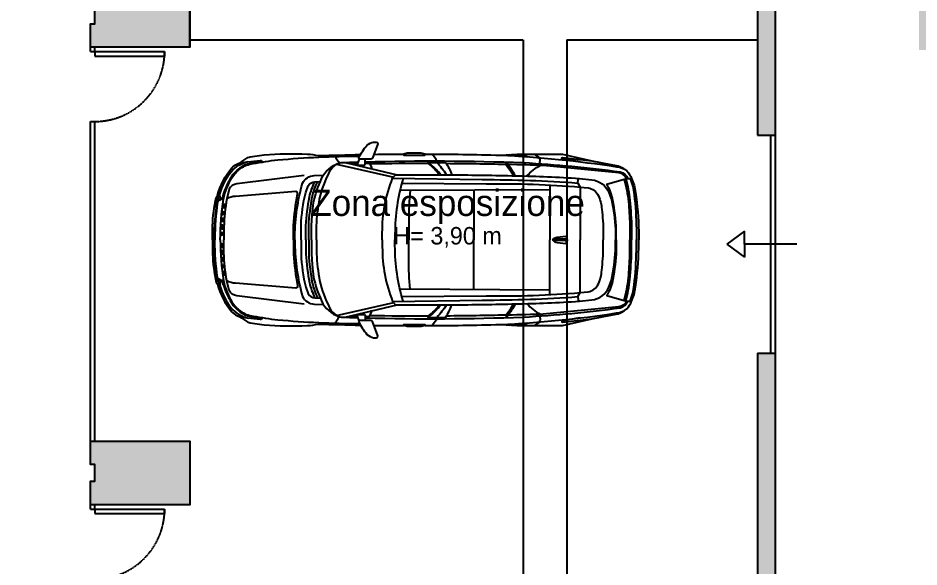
# Model space of a CAD drawing. Header units: millimetres. Extents: x 515 to 43442, y -1882 to 9936.
# Drawn here: x 34497 to 35529, y 2175 to 2804 of the extents above; entities that cross this region are included whole.
import ezdxf

# ---------------------------------------------------------------- set-up
doc = ezdxf.new("R2010")
doc.units = ezdxf.units.MM
doc.linetypes.add('35', pattern=[1.5, 0.5, -0.25, 0.5, -0.25])
for name, color, linetype, lineweight, true_color in [('AUTO', 8, 'Continuous', 15, 0x808080), ('CAMP sez', 9, 'Continuous', 15, 0xbdbdbd), ('PAV_EST', 253, 'Continuous', 0, 0xa8a8a8)]:
    doc.layers.add(name, color=color, linetype=linetype, lineweight=lineweight, true_color=true_color)
for name, color, linetype in [('CAMP', 5, 'Continuous'), ('INF', 8, 'Continuous'), ('Interni F', 33, 'Continuous'), ('SEZ', 170, 'Continuous'), ('Testi', 7, 'Continuous'), ('VOLTE', 8, 'Continuous')]:
    doc.layers.add(name, color=color, linetype=linetype)
doc.styles.add('T_ESE_q100', font='bahnschrift.ttf', dxfattribs={"height": 15})

# ---------------------------------------------------------------- blocks, each defined once
blk = doc.blocks.new('dwgFree.com - 3')
at = {"layer": 'Interni F'}
for points in [[(-92, 1833, -0.598981), (-100, 1846, -0.063724), (-6, 1989, -0.140902), (69, 2027), (100, 2027, -0.407929), (120, 2008), (59, 1842, -0.23415), (37, 1831), (-92, 1833)], [(-1773, 907), (-1773, 1067, -0.051573), (-1732, 1393), (-1716, 1415, -0.118905), (-1553, 1731, -0.118225), (-1496, 1773, 0.043314), (-1392, 1836, -0.101047), (-1343, 1858), (-1183, 1879, -0.033869), (-689, 1889, -0.049371), (-563, 1872, -0.003372), (-80, 1884, -0.003372)], [(-1685, 907, -0.034112), (-1649, 1375, -0.072723), (-1552, 1619, -0.086605), (-1454, 1724, -0.123379), (-1309, 1780, -0.018509), (-1027, 1823, -0.020436), (-89, 1867, -0.020436)], [(-372, 1878), (-367, 1862, 0.102432), (-337, 1810, -0.171519), (-327, 1786)], [(76, 1886, -0.00239), (418, 1890, -0.00239)], [(423, 1876), (652, 1876, 0.522992), (659, 1890, 0.067079), (598, 1900), (455, 1899), (418, 1890, 0.93122), (423, 1876)], [(659, 1890, -0.006025), (1522, 1877), (1714, 1889), (2232, 1889), (2570, 1811), (2786, 1770), (2847, 1759, -0.105323), (2931, 1723)], [(905, 1651, 0.049281), (794, 1794, 0.17179), (778, 1839), (740, 1889)], [(1522, 1877, -0.026387), (2851, 1745, -0.158783), (2971, 1696, -0.088175), (3024, 1611, -0.080442), (3067, 1451, -0.032875), (3106, 1005), (3106, 907)], [(1825, 1639, -0.081122), (1979, 1760, -0.289167), (1980, 1780, -0.237479), (1975, 1800, 0.332239), (1971, 1835, 0.21105), (1960, 1855), (1911, 1889)], [(-1689, 1403), (-1689, 1429, -0.106106), (-1560, 1688, -0.160297), (-1367, 1803)], [(-1647, 1425, -0.059057), (-1574, 1602, -0.09843), (-1456, 1736, -0.088872), (-1373, 1776, -0.02769), (-1208, 1810, -0.189226), (-1200, 1799)], [(-1480, 1781, -0.047113), (-1373, 1802), (-1227, 1817, -0.196742), (-1208, 1810)], [(-642, 907), (-642, 936), (-642, 1066), (-635, 1193), (-623, 1298, -0.074182), (-538, 1575, -0.215699), (-356, 1774), (300, 1625)], [(-583, 907), (-583, 1068, -0.036648), (-548, 1375, -0.064788), (-433, 1687, -0.12196), (-356, 1774)], [(-356, 1774, -0.087027), (-302, 1792, -0.001707), (-108, 1799, -0.001707)], [(-94, 1833), (-115, 1781, 0.420882), (-109, 1764), (-35, 1764, 0.360361), (-27, 1774), (-26, 1832)], [(-27, 1801, -0.015934), (1787, 1792, -0.019178), (2893, 1686, -0.271052), (2981, 1610)], [(-27, 1783), (13, 1784, -0.327672), (27, 1777), (47, 1735, -0.460928), (36, 1723)], [(695, 1781, 0.003886), (27, 1777)], [(840, 1651, 0.038592), (790, 1709, 0.024434), (695, 1794), (695, 1781, -0.049234), (830, 1651)], [(695, 1794), (893, 1794, -0.080101), (965, 1651)], [(1582, 1770, 0.003949), (903, 1780)], [(1692, 1641, 0.043653), (1602, 1781), (1586, 1781), (1582, 1770, -0.047564), (1671, 1642)], [(1586, 1781, -0.048172), (1679, 1642)], [(2964, 1611, 0.257239), (2877, 1676), (2013, 1758, 0.002341), (1611, 1770, 0.002341)], [(2430, 1802), (2231, 1834, -0.928428), (2231, 1849), (2570, 1811)], [(288, 1612), (320, 1651), (338, 1651), (965, 1651, -0.005619), (1697, 1641, -0.013375), (2428, 1610), (2569, 1595, -0.271), (2763, 1450, -0.032313), (2792, 1368, -0.04734), (2838, 1027), (2838, 907)], [(-724, 1646), (-1497, 1549, 0.25041), (-1585, 1489), (-1610, 1377)], [(-831, 907), (-831, 950, -0.065204), (-744, 1557, -0.277283), (-609, 1644), (-503, 1649)], [(-760, 907), (-760, 1069, -0.052604), (-706, 1451), (-680, 1526, -0.219786), (-604, 1571), (-538, 1575)], [(-704, 907), (-704, 1070, -0.036745), (-664, 1400, -0.060988), (-604, 1571)], [(-672, 907), (-672, 1070, -0.036745), (-632, 1400, -0.060558), (-571, 1573)], [(170, 907), (170, 989, -0.097066), (288, 1612), (1314, 1597, -0.01963), (2407, 1558), (2436, 1512), (2436, 907)], [(408, 1610, 0.071482), (315, 976), (315, 907)], [(393, 1555), (1359, 1550, -0.022758), (2436, 1512), (2525, 1502, -0.256303), (2644, 1412, -0.08864), (2682, 1256, -0.028976), (2700, 994), (2700, 907)], [(2848, 907), (2848, 1026, 0.03092), (2810, 1361, 0.08575), (2739, 1544), (2940, 1601), (2964, 1611), (2981, 1610), (3024, 1611)], [(2940, 1601, -0.0376), (2988, 1343, -0.008394), (3005, 1083), (3005, 907)], [(2957, 1608, -0.035652), (3005, 1362, -0.014631), (3024, 1031), (3024, 907)], [(3007, 1611, -0.067436), (3053, 1424, -0.026832), (3079, 1031), (3079, 907)], [(-847, 907), (-847, 1070, -0.033999), (-800, 1435, 0.495858), (-821, 1460), (-1511, 1405, 0.105645), (-1610, 1377, 0.037036), (-1643, 1055), (-1643, 907)], [(488, 1472, 0.024691), (473, 1129), (473, 907)], [(-1646, 1387, 0.093728), (-1710, 1361, 0.228975), (-1724, 1339, 0.038385), (-1756, 922), (-1756, 907)], [(-1649, 1378, 0.088064), (-1705, 1354, 0.233103), (-1716, 1338, 0.038388), (-1747, 922), (-1747, 907)], [(-1719, 1351, -0.113344), (-1700, 1403, -0.589393), (-1689, 1403, 0.324306), (-1669, 1381)], [(2118, 907, -0.182263), (2170, 939), (2270, 948, -0.427499), (2279, 942), (2279, 915)], [(-1773, 907), (-1773, 748, 0.051573), (-1732, 422), (-1716, 400, 0.118905), (-1553, 84, 0.118225), (-1496, 42, -0.043314), (-1392, -21, 0.101047), (-1343, -43), (-1183, -64, 0.033869), (-689, -74, 0.049371), (-563, -57, 0.003372), (-80, -69, 0.003372)], [(-1646, 428, -0.093728), (-1710, 454, -0.228975), (-1724, 476, -0.038385), (-1756, 893), (-1756, 907)], [(-1649, 437, -0.088064), (-1705, 461, -0.233103), (-1716, 477, -0.038388), (-1747, 893), (-1747, 907)], [(-1685, 907, 0.034112), (-1649, 440, 0.072723), (-1552, 196, 0.086605), (-1454, 91, 0.123379), (-1309, 35, 0.018509), (-1027, -8, 0.020436), (-89, -52, 0.020436)], [(-847, 907), (-847, 745, 0.033999), (-800, 380, -0.495858), (-821, 355), (-1511, 410, -0.105645), (-1610, 438, -0.037036), (-1643, 760), (-1643, 907)], [(-831, 907), (-831, 865, 0.065204), (-744, 258, 0.277283), (-609, 171), (-503, 166)], [(-760, 907), (-760, 746, 0.052604), (-706, 364), (-680, 289, 0.219786), (-604, 244), (-538, 240)], [(-704, 907), (-704, 745, 0.036745), (-664, 415, 0.060988), (-604, 244)], [(-672, 907), (-672, 745, 0.036745), (-632, 415, 0.060558), (-571, 242)], [(-642, 907), (-642, 879), (-642, 749), (-635, 622), (-623, 516, 0.074182), (-538, 240, 0.215699), (-356, 41), (300, 189)], [(-583, 907), (-583, 747, 0.036648), (-548, 440, 0.064788), (-433, 128, 0.12196), (-356, 41)], [(170, 907), (170, 826, 0.097066), (288, 203), (1314, 218, 0.01963), (2407, 257), (2436, 303), (2436, 907)], [(288, 203), (320, 164), (338, 164), (965, 164, 0.005619), (1697, 174, 0.013375), (2428, 205), (2569, 219, 0.271), (2763, 365, 0.032313), (2792, 447, 0.04734), (2838, 788), (2838, 907)], [(408, 205, -0.071482), (315, 839), (315, 907)], [(393, 260), (1359, 265, 0.022758), (2436, 303), (2525, 313, 0.256303), (2644, 403, 0.08864), (2682, 559, 0.028976), (2700, 821), (2700, 907)], [(488, 343, -0.024691), (473, 686), (473, 907)], [(1522, -62, 0.026387), (2851, 70, 0.158783), (2971, 119, 0.088175), (3024, 204, 0.080442), (3067, 364, 0.032875), (3106, 810), (3106, 907)], [(2292, 907, 0.312332), (2285, 915), (2156, 915, 0.069416), (2118, 907)], [(2118, 907, 0.182263), (2170, 876), (2270, 867, 0.427499), (2279, 873), (2279, 900)], [(2292, 907, -0.312332), (2285, 900), (2156, 900, -0.069416), (2118, 907)], [(2848, 907), (2848, 788, -0.03092), (2810, 453, -0.08575), (2739, 271), (2940, 214), (2964, 204), (2981, 205), (3024, 204)], [(2940, 214, 0.0376), (2988, 472, 0.008394), (3005, 732), (3005, 907)], [(2957, 207, 0.035652), (3005, 453, 0.014631), (3024, 784), (3024, 907)], [(3007, 204, 0.067436), (3053, 391, 0.026832), (3079, 784), (3079, 907)], [(-1719, 463, 0.113344), (-1700, 412, 0.589393), (-1689, 412, -0.324306), (-1669, 434)], [(-724, 169), (-1497, 266, -0.25041), (-1585, 326), (-1610, 438)], [(-1689, 412), (-1689, 386, 0.106106), (-1560, 127, 0.160297), (-1367, 12)], [(-1647, 389, 0.059057), (-1574, 213, 0.09843), (-1456, 79, 0.088872), (-1373, 39, 0.02769), (-1208, 5, 0.189226), (-1200, 16)], [(-27, 14, 0.015934), (1787, 23, 0.019178), (2893, 129, 0.271052), (2981, 205)], [(840, 164, -0.038592), (790, 106, -0.024434), (695, 20), (695, 34, 0.049234), (830, 164)], [(695, 20), (893, 20, 0.080101), (965, 164)], [(905, 164, -0.049281), (794, 20, -0.17179), (778, -24), (740, -75)], [(1692, 174, -0.043653), (1602, 33), (1586, 33), (1582, 45, 0.047564), (1671, 173)], [(1586, 33, 0.048172), (1679, 173)], [(2964, 204, -0.257239), (2877, 139), (2013, 56, -0.002341), (1611, 45, -0.002341)], [(1825, 176, 0.081122), (1979, 55, 0.289167), (1980, 35, 0.237479), (1975, 15, -0.332239), (1971, -20, -0.21105), (1960, -40), (1911, -74)], [(-1480, 34, 0.047113), (-1373, 13), (-1227, -2, 0.196742), (-1208, 5)], [(-372, -63), (-367, -47, -0.102432), (-337, 5, 0.171519), (-327, 28)], [(-356, 41, 0.087027), (-302, 23, 0.001707), (-108, 16, 0.001707)], [(-94, -19), (-115, 33, -0.420882), (-109, 51), (-35, 51, -0.360361), (-27, 41), (-26, -17)], [(-27, 31), (13, 31, 0.327672), (27, 38), (47, 80, 0.460928), (36, 92)], [(695, 34, -0.003886), (27, 38)], [(659, -75, 0.006025), (1522, -62), (1714, -74), (2232, -74), (2570, 4), (2786, 44), (2847, 56, 0.105323), (2931, 92)], [(1582, 45, -0.003949), (903, 35)], [(2430, 13), (2231, -20, 0.928428), (2231, -34), (2570, 4)], [(-92, -18, 0.598981), (-100, -31, 0.063724), (-6, -175, 0.140902), (69, -213), (100, -213, 0.407929), (120, -193), (59, -27, 0.23415), (37, -16), (-92, -18)], [(76, -72, 0.00239), (418, -75, 0.00239)], [(423, -61), (652, -61, -0.522992), (659, -75, -0.067079), (598, -85), (455, -84), (418, -75, -0.93122), (423, -61)]]:
    blk.add_lwpolyline(points, format="xyb", dxfattribs=at)
for points in [[(1627, 1884), (1803, 1874), (1839, 1858)], [(-256, 1794), (338, 1651)], [(-198, 1780), (-115, 1781)], [(2407, 1558), (2412, 1598), (2428, 1610)], [(2089, 1482), (372, 1471)], [(1217, 1476), (1217, 907)], [(2089, 1535), (2089, 907)], [(-1716, 1415), (-1699, 1404)], [(-1636, 1425), (-1652, 1425), (-1659, 1384)], [(-1652, 1149), (-1672, 1150), (-1672, 1157), (-1646, 1155), (-1647, 1144), (-1667, 1123), (-1649, 1122), (-1649, 1115), (-1675, 1117), (-1674, 1126), (-1652, 1149)], [(1217, 338), (1217, 907)], [(2089, 280), (2089, 907)], [(-1651, 774), (-1651, 773)], [(-1647, 710), (-1647, 702), (-1667, 688), (-1647, 673), (-1647, 665), (-1672, 683), (-1672, 692), (-1647, 710)], [(-1636, 389), (-1652, 389), (-1659, 431)], [(-1716, 400), (-1699, 411)], [(2089, 333), (372, 344)], [(2407, 257), (2412, 217), (2428, 205)], [(-256, 21), (338, 164)], [(-198, 35), (-115, 33)], [(1627, -69), (1803, -59), (1839, -44)]]:
    blk.add_lwpolyline(points, dxfattribs=at)
for points in [[(-1664, 1231), (-1659, 1227), (-1661, 1206), (-1666, 1203), (-1667, 1194), (-1640, 1210), (-1639, 1219), (-1663, 1239)], [(-1654, 1223), (-1656, 1209), (-1645, 1215)], [(-1667, 986), (-1671, 986), (-1671, 960), (-1677, 960), (-1677, 993), (-1651, 993), (-1651, 960), (-1657, 960), (-1657, 986), (-1662, 986), (-1662, 963), (-1667, 963)], [(-1655, 612), (-1660, 612), (-1657, 586), (-1662, 585), (-1666, 618), (-1641, 621), (-1637, 588), (-1642, 587), (-1645, 613), (-1650, 613), (-1647, 590), (-1653, 589)]]:
    blk.add_lwpolyline(points, close=True, dxfattribs=at)
for points in [[(-1630, 1305), (-1629, 1312), (-1654, 1315), (-1655, 1308), (-1646, 1307), (-1648, 1291), (-1658, 1284), (-1659, 1275), (-1649, 1282, 0.775969), (-1633, 1280)], [(-1641, 1306), (-1635, 1305), (-1638, 1283, -0.695798), (-1644, 1284)], [(-1661, 1035), (-1658, 1035, 0.395772), (-1653, 1042), (-1651, 1066, 0.395772), (-1656, 1074), (-1664, 1074), (-1671, 1074, 0.395772), (-1677, 1068), (-1678, 1043, 0.395772), (-1673, 1036), (-1666, 1035), (-1664, 1035), (-1663, 1058), (-1668, 1058), (-1669, 1042), (-1670, 1043, -0.403759), (-1673, 1046), (-1672, 1065, -0.403759), (-1669, 1067), (-1666, 1067), (-1664, 1067), (-1662, 1067), (-1659, 1067, -0.403759), (-1657, 1064), (-1658, 1045, -0.403759), (-1661, 1042), (-1661, 1042)], [(-1653, 853), (-1653, 860), (-1679, 858), (-1678, 852), (-1669, 852), (-1668, 836), (-1677, 828), (-1676, 818), (-1668, 827, 0.775969), (-1651, 828)], [(-1664, 852), (-1658, 853), (-1657, 830, -0.695798), (-1663, 830)], [(-1651, 774, 0.395772), (-1657, 781), (-1664, 780), (-1672, 780, 0.395772), (-1677, 773), (-1675, 748, 0.395772), (-1670, 741), (-1662, 742), (-1655, 742, 0.395772), (-1650, 749)], [(-1671, 770, -0.403759), (-1669, 773), (-1666, 773), (-1664, 773), (-1662, 773), (-1659, 774, -0.403759), (-1656, 771), (-1655, 752, -0.403759), (-1658, 749), (-1660, 749), (-1663, 748), (-1665, 748), (-1667, 748, -0.403759), (-1670, 751)], [(-1631, 537), (-1632, 544), (-1657, 542), (-1657, 535), (-1648, 536), (-1646, 520), (-1655, 511), (-1654, 502), (-1645, 510, 0.775969), (-1629, 512)], [(-1642, 536), (-1637, 537), (-1635, 514, -0.695798), (-1640, 514)]]:
    blk.add_lwpolyline(points, format="xyb", close=True, dxfattribs=at)

msp = doc.modelspace()

# ---------------------------------------------------------------- hatches: boundary and pattern name
at = {"layer": 'CAMP sez'}
h = msp.add_hatch(color=256, dxfattribs=at)
h.dxf.hatch_style = 1
h.paths.add_polyline_path([(35363.9, 1722.4), (35343.9, 1722.4), (35343.9, 1592.8), (35120.7, 1441.1), (35132, 1424.5), (35363.9, 1582.2)], flags=17)
h.paths.add_polyline_path([(35099.7, 1402.6), (35088.4, 1419.3), (34693.9, 1220.7), (34693.9, 1198.4)], flags=17)
h.paths.add_polyline_path([(34693.9, 1271.4), (34579.9, 1271.4), (34579.9, 1244.4), (34584.9, 1244.4), (34584.9, 1225.4), (34579.9, 1225.4), (34579.9, 1198.4), (34693.9, 1198.4)], flags=17)
h.paths.add_polyline_path([(34693.9, 2843.4), (34579.9, 2843.4), (34579.9, 2816.4), (34584.9, 2816.4), (34584.9, 2797.4), (34579.9, 2797.4), (34579.9, 2770.4), (34693.9, 2770.4)], flags=17)
h.paths.add_polyline_path([(34693.9, 2319.4), (34579.9, 2319.4), (34579.9, 2292.4), (34584.9, 2292.4), (34584.9, 2273.4), (34579.9, 2273.4), (34579.9, 2246.4), (34693.9, 2246.4)], flags=17)
h.paths.add_polyline_path([(34693.9, 1795.4), (34579.9, 1795.4), (34579.9, 1768.4), (34584.9, 1768.4), (34584.9, 1749.4), (34579.9, 1749.4), (34579.9, 1722.4), (34693.9, 1722.4)], flags=17)
h.paths.add_polyline_path([(35363.9, 1895.9), (35343.9, 1895.9), (35343.9, 1742.4), (34693.9, 1742.4), (34693.9, 1722.4), (35363.9, 1722.4)], flags=17)
h.paths.add_polyline_path([(35363.9, 2419.9), (35343.9, 2419.9), (35343.9, 2145.9), (35363.9, 2145.9)], flags=17)
h.paths.add_polyline_path([(35363.9, 3851.4), (35343.9, 3851.4), (35343.9, 3607.9), (35363.9, 3607.9)], flags=17)
h.paths.add_polyline_path([(35363.9, 3357.9), (35343.9, 3357.9), (35343.9, 3193.9), (35363.9, 3193.9)], flags=17)
h.paths.add_polyline_path([(35363.9, 2943.9), (35343.9, 2943.9), (35343.9, 2669.9), (35363.9, 2669.9)], flags=17)
h.paths.add_polyline_path([(34083.9, 3674.4), (33464.9, 3674.4), (33464.9, 3663.4), (33915.9, 3663.4), (33915.9, 3463.4), (33825.9, 3463.4), (33825.9, 3460.4), (33910.9, 3460.4), (33910.9, 3454.4), (33825.9, 3454.4), (33825.9, 3451.4), (33915.9, 3451.4), (33915.9, 3309.4), (33825.9, 3309.4), (33825.9, 3304.9), (33915.9, 3304.9), (33915.9, 3298.9), (33825.9, 3298.9), (33825.9, 3294.4), (33925.9, 3294.4), (33925.9, 3357.4), (34018.9, 3357.4), (34018.9, 3367.4), (33925.9, 3367.4), (33925.9, 3515.4), (33928.9, 3515.4), (33928.9, 3526.4), (33925.9, 3526.4), (33925.9, 3663.4), (34072.9, 3663.4), (34072.9, 3526.4), (34003.9, 3526.4), (34003.9, 3515.4), (34072.9, 3515.4), (34072.9, 3506.4), (34078.9, 3506.4), (34078.9, 3511.4), (34083.9, 3511.4)], flags=17)
h.paths.add_polyline_path([(33735.9, 3463.4), (33710.9, 3463.4), (33710.9, 3663.4), (33695.9, 3663.4), (33695.9, 3414.1), (33711, 3414.2), (33698.9, 3414.6), (33710.9, 3414.1), (33710.9, 3451.4), (33735.9, 3451.4)], flags=16)
h.paths.add_polyline_path([(33715.4, 4657.4), (33695.4, 4657.4), (33695.4, 4259.4), (33715.4, 4259.4)], flags=17)
h.paths.add_polyline_path([(33735.4, 4259.4), (33675.4, 4259.4), (33675.4, 4239.4), (33735.4, 4239.4)], flags=17)
h.paths.add_polyline_path([(33585.4, 4259.4), (33472.9, 4259.4), (33472.9, 4239.4), (33585.4, 4239.4)], flags=17)
h.paths.add_polyline_path([(33852.9, 4259.4), (33825.4, 4259.4), (33825.4, 4239.4), (33852.9, 4239.4)], flags=17)
h.paths.add_polyline_path([(33254.9, 682.4), (32919.9, 682.4), (32919.9, 647.4), (33219.9, 647.4), (33219.9, 489.5), (33254.9, 489.5), (33254.9, 557.4), (33257.9, 557.4), (33257.9, 567.4), (33254.9, 567.4)])
h.paths.add_polyline_path([(34693.9, 3367.4), (34579.9, 3367.4), (34579.9, 3340.4), (34584.9, 3340.4), (34584.9, 3321.4), (34579.9, 3321.4), (34579.9, 3294.4), (34693.9, 3294.4)], flags=17)
h.paths.add_polyline_path([(34112.9, 3669.4), (34107.9, 3669.4), (34107.9, 3674.4), (34083.9, 3674.4), (34083.9, 3660.4), (34112.9, 3660.4)], flags=17)
h.paths.add_polyline_path([(37935.3, 3374.5), (37903.9, 3353.2), (37921.8, 3326.7), (37953.3, 3348.1)], flags=17)
h.paths.add_polyline_path([(37700.2, 3176.1), (37682.2, 3202.5), (37621.8, 3161.5), (37639.8, 3135)], flags=17)
h.paths.add_polyline_path([(37158.9, 2839.4), (37095.9, 2839.4), (37095.9, 2759.4), (37161.3, 2803.8)], flags=17)
h.paths.add_polyline_path([(36635.9, 2839.4), (36572.9, 2839.4), (36572.9, 2767.4), (36635.9, 2767.4)], flags=17)
h.paths.add_polyline_path([(36609.5, 2469.9), (36577.3, 2448), (36596.4, 2419.8), (36628.7, 2441.8)], flags=17)
h.paths.add_polyline_path([(36106.4, 2086.8), (36087.3, 2114.9), (36055, 2093), (36074.1, 2064.9)], flags=17)
h.paths.add_polyline_path([(35591.9, 1793.4), (35528.9, 1793.4), (35528.9, 1694.4), (35591.9, 1732.4)], flags=17)
h.paths.add_polyline_path([(35132, 1424.5), (35112.8, 1452.7), (35080.6, 1430.7), (35099.7, 1402.6)], flags=17)
h.paths.add_polyline_path([(34106.9, 1209.4), (34083.9, 1209.4), (34083.9, 1198.4), (34106.9, 1198.4)], flags=17)
h.paths.add_polyline_path([(34083.9, 1271.4), (34018.9, 1271.4), (34018.9, 1244.4), (34023.9, 1244.4), (34023.9, 1225.4), (34018.9, 1225.4), (34018.9, 1198.4), (34083.9, 1198.4), (34083.9, 1209.4)], flags=17)
h.paths.add_polyline_path([(34018.9, 1211.4), (33521.9, 1211.4), (33521.9, 1198.4), (34018.9, 1198.4)], flags=17)
h.paths.add_polyline_path([(33521.9, 1225.4), (33516.9, 1225.4), (33516.9, 1244.4), (33521.9, 1244.4), (33521.9, 1271.4), (33464.9, 1271.4), (33464.9, 1198.4), (33521.9, 1198.4)], flags=17)
h.paths.add_polyline_path([(33516.9, 1768.4), (33521.9, 1768.4), (33521.9, 1795.4), (33464.9, 1795.4), (33464.9, 1722.4), (33521.9, 1722.4), (33521.9, 1749.4), (33516.9, 1749.4)], flags=17)
h.paths.add_polyline_path([(34083.9, 1795.4), (34018.9, 1795.4), (34018.9, 1768.4), (34023.9, 1768.4), (34023.9, 1749.4), (34018.9, 1749.4), (34018.9, 1722.4), (34083.9, 1722.4)], flags=17)
edge = h.paths.add_edge_path(flags=17)
edge.add_arc((34083.9, 2282.9), 218, 270, 282.4589, ccw=False)
edge.add_line((34083.9, 2064.9), (34083.9, 2047.9))
edge.add_arc((34083.9, 2282.9), 235, 270, 282.4589)
edge.add_line((34134.6, 2053.4), (34131, 2070))
edge = h.paths.add_edge_path(flags=17)
edge.add_line((34083.9, 2321.4), (33999.8, 2321.4))
edge.add_arc((34083.9, 2282.9), 92.5, 155.4041, 204.5959)
edge.add_line((33999.8, 2244.4), (34083.9, 2244.4))
edge.add_line((34083.9, 2244.4), (34083.9, 2321.4))
h.paths.add_polyline_path([(33516.9, 2292.4), (33521.9, 2292.4), (33521.9, 2319.4), (33464.9, 2319.4), (33464.9, 2246.4), (33521.9, 2246.4), (33521.9, 2273.4), (33516.9, 2273.4)], flags=17)
edge = h.paths.add_edge_path(flags=17)
edge.add_arc((34083.9, 2282.9), 235, 77.5411, 90)
edge.add_line((34083.9, 2517.9), (34083.9, 2500.9))
edge.add_arc((34083.9, 2282.9), 218, 77.5411, 90, ccw=False)
edge.add_line((34131, 2495.7), (34134.6, 2512.3))
h.paths.add_polyline_path([(34083.9, 2843.4), (34018.9, 2843.4), (34018.9, 2816.4), (34023.9, 2816.4), (34023.9, 2797.4), (34018.9, 2797.4), (34018.9, 2770.4), (34083.9, 2770.4)], flags=17)
h.paths.add_polyline_path([(33521.9, 2843.4), (33464.9, 2843.4), (33464.9, 2770.4), (33521.9, 2770.4), (33521.9, 2797.4), (33516.9, 2797.4), (33516.9, 2816.4), (33521.9, 2816.4)], flags=17)
h.paths.add_polyline_path([(33521.9, 3367.4), (33464.9, 3367.4), (33464.9, 3294.4), (33521.9, 3294.4), (33521.9, 3321.4), (33516.9, 3321.4), (33516.9, 3340.4), (33521.9, 3340.4)], flags=16)
h.paths.add_polyline_path([(34083.9, 3367.4), (34018.9, 3367.4), (34018.9, 3357.4), (34018.9, 3294.4), (34083.9, 3294.4)], flags=16)
h.paths.add_polyline_path([(33997.9, 4307.4), (33978.9, 4307.4), (33978.9, 4328.4), (33957.9, 4307.4), (33967.9, 4307.4), (33852.9, 4307.4), (33852.9, 3908.4), (33971.9, 3908.4), (33971.9, 3815.4), (34024.9, 3815.4), (34024.9, 3826.4), (33998.9, 3826.4), (33998.9, 3924.4), (33867.9, 3924.4), (33867.9, 4290.4), (33970.9, 4290.4), (33970.9, 4236.4), (34326.9, 4236.4), (34326.9, 4247.4), (33997.9, 4247.4)], flags=17)
h.paths.add_polyline_path([(35591.9, 2839.4), (35528.9, 2839.4), (35528.9, 2767.4), (35591.9, 2767.4)], flags=17)
h.paths.add_polyline_path([(33477.9, 1198.4), (33477.9, 1173.4), (33491.9, 1173.4), (33491.9, 1198.4)], flags=17)
h.paths.add_polyline_path([(34083.9, 3367.4), (34083.9, 3426.4), (34078.9, 3426.4), (34078.9, 3431.4), (34072.9, 3431.4), (34072.9, 3367.4)], flags=16)
h.paths.add_polyline_path([(33997.9, 4657.4), (34494.9, 4657.4), (34494.9, 4247.4), (34416.9, 4247.4), (34416.9, 4236.4), (34494.9, 4236.4), (34494.9, 3869.4), (34472.9, 3869.4), (34472.9, 3826.4), (34106.9, 3826.4), (34106.9, 3815.4), (34472.9, 3815.4), (34472.9, 3787.4), (34483.9, 3787.4), (34483.9, 3815.4), (34796.9, 3815.4), (34796.9, 3674.4), (34483.9, 3674.4), (34483.9, 3701.4), (34472.9, 3701.4), (34472.9, 3674.4), (34237.9, 3674.4), (34237.9, 3669.4), (34232.9, 3669.4), (34232.9, 3660.4), (34816.9, 3660.4), (34816.9, 3757.4), (35125.9, 3757.4), (35125.9, 3851.4), (35549.9, 3851.4), (35549.9, 3832.4), (35576.9, 3832.4), (35576.9, 3851.4), (36593.9, 3851.4), (36593.9, 3832.4), (36620.9, 3832.4), (36620.9, 3851.4), (37638.9, 3851.4), (37638.9, 3832.4), (37689.9, 3832.4), (37689.9, 3918.4), (37681.9, 3918.4), (37681.9, 4228.4), (37689.9, 4228.4), (37689.9, 4279.4), (37917.9, 4279.4), (37917.9, 4222.4), (38120.9, 3864.4), (37945.9, 3864.4), (37945.9, 3918.4), (37917.9, 3918.4), (37917.9, 3848.4), (37970.9, 3755.4), (37980.5, 3760.8), (37930.6, 3848.4), (38130, 3848.4), (38275.2, 3592.3), (38132, 3494.9), (38024, 3684.4), (38014.5, 3678.9), (38135.8, 3466.1), (38559.2, 3753.9), (38597.1, 3697.4), (38622, 3714.1), (38529.9, 3851.5), (38926, 4124.3), (38862.2, 3501.6), (38795.2, 3456), (38784.7, 3471.8), (34083.9, 277), (34083.9, 623.4), (33491.9, 623.4), (33491.9, 711.4), (33459.9, 711.4), (33459.9, 599.4), (33464.9, 599.4), (33464.9, 567.4), (33459.9, 567.4), (33347.9, 567.4), (33347.9, 557.4), (33350.9, 557.4), (33350.9, 489.5), (33360.9, 489.5), (33360.9, 563.4), (33459.9, 563.4), (33459.9, 517.4), (33522.9, 517.4), (33522.9, 597.4), (34020.9, 597.4), (34020.9, 549.4), (34058.9, 549.4), (34058.9, 299.4), (33921.7, 299.4), (33921.7, 260.4), (34058.9, 260.4), (34058.9, 212.4), (33921.7, 118.6), (33921.7, 76.2), (34090.9, 191.9), (34090.9, 239.4), (38779.3, 3425.9), (38789.9, 3410.1), (38895.3, 3481.7), (38961.9, 4185.5), (38488.5, 3859.3), (38543.8, 3776.8), (38299.3, 3610.6), (37947.9, 4230.3), (37947.9, 4309.4), (37651.9, 4309.4), (37651.9, 3881.4), (35085.9, 3881.4), (35085.9, 3777.4), (34816.9, 3777.4), (34816.9, 3835.4), (34514.9, 3835.4), (34514.9, 4677.4), (33426.9, 4677.4), (33426.9, 3840.4), (33219.9, 3840.4), (33219.9, 3294.4), (33254.9, 3294.4), (33254.9, 3815.4), (33477.9, 3815.4), (33477.9, 3908.4), (33497.9, 3908.4), (33497.9, 3913.4), (33446.9, 3913.4), (33446.9, 4239.4), (33472.9, 4239.4), (33472.9, 4276.4), (33496.9, 4276.4), (33496.9, 4289.4), (33472.9, 4289.4), (33472.9, 4307.4), (33446.9, 4307.4), (33446.9, 4616.4), (33472.9, 4616.4), (33472.9, 4657.4), (33957.9, 4657.4), (33957.9, 4307.4), (33978.9, 4328.4), (33978.9, 4616.4), (33997.9, 4616.4)])

# ---------------------------------------------------------------- linework, layer by layer
at = {"layer": 'CAMP', "color": 8}
for p, q in [((34579.9, 2765.4), (34579.9, 2770.4)), ((34579.9, 2765.4), (34584.9, 2765.4)), ((34584.9, 2765.4), (34584.9, 2770.4)), ((34584.9, 2765.4), (34664.9, 2765.4)), ((34584.9, 2765.4), (34584.9, 2760.4)), ((34664.9, 2765.4), (34664.9, 2760.4)), ((34584.9, 2760.4), (34664.9, 2760.4)), ((34579.9, 2319.4), (34579.9, 2685.4)), ((34579.9, 2685.4), (34584.9, 2685.4)), ((34584.9, 2319.4), (34584.9, 2685.4)), ((34579.9, 2241.4), (34579.9, 2246.4)), ((34579.9, 2241.4), (34584.9, 2241.4)), ((34584.9, 2241.4), (34584.9, 2246.4)), ((34584.9, 2241.4), (34664.9, 2241.4)), ((34584.9, 2241.4), (34584.9, 2236.4)), ((34664.9, 2241.4), (34664.9, 2236.4)), ((34584.9, 2236.4), (34664.9, 2236.4))]:
    msp.add_line(p, q, dxfattribs=at)
at = {"layer": 'INF'}
for p, q in [((35358.9, 2669.9), (35358.9, 2419.9)), ((35363.9, 2669.9), (35363.9, 2419.9)), ((35328.9, 2559.9), (35308.9, 2544.9)), ((35328.9, 2544.9), (35328.9, 2559.9)), ((35308.9, 2544.9), (35328.9, 2529.9)), ((35388.9, 2544.9), (35328.9, 2544.9)), ((35328.9, 2544.9), (35328.9, 2529.9))]:
    msp.add_line(p, q, dxfattribs=at)
at = {"layer": 'PAV_EST'}
msp.add_line((35363.9, 2419.9), (35363.9, 2669.9), dxfattribs=at)
at = {"layer": 'SEZ'}
for p, q in [((35343.9, 2943.9), (35343.9, 2669.9)), ((35363.9, 2943.9), (35363.9, 2669.9)), ((34693.9, 2770.4), (34693.9, 2843.4)), ((35343.9, 2669.9), (35363.9, 2669.9)), ((35343.9, 2419.9), (35343.9, 2145.9)), ((35343.9, 2419.9), (35363.9, 2419.9)), ((35363.9, 2419.9), (35363.9, 2145.9))]:
    msp.add_line(p, q, dxfattribs=at)
for points in [[(34579.9, 2770.4), (34579.9, 2797.4), (34584.9, 2797.4), (34584.9, 2816.4), (34579.9, 2816.4), (34579.9, 2843.4), (34693.9, 2843.4), (34693.9, 2770.4)], [(34579.9, 2246.4), (34579.9, 2273.4), (34584.9, 2273.4), (34584.9, 2292.4), (34579.9, 2292.4), (34579.9, 2319.4), (34693.9, 2319.4), (34693.9, 2246.4)]]:
    msp.add_lwpolyline(points, close=True, dxfattribs=at)
at = {"layer": 'VOLTE', "linetype": '35', "ltscale": 0.3}
for p, q in [((34693.6, 2779), (35075.6, 2779)), ((35075.6, 2779), (35075.6, 1794)), ((35125.6, 2779), (35343.6, 2779)), ((35125.6, 2779), (35125.6, 1794))]:
    msp.add_line(p, q, dxfattribs=at)
for centre in [(34584.9, 2765.4), (34584.9, 2241.4)]:
    msp.add_arc(centre, 80, 270, 0, dxfattribs=at)

# ---------------------------------------------------------------- block references
at = {"layer": 'AUTO', "xscale": 0.1000191988077289, "yscale": 0.1000191988077289, "zscale": 0.1000191988077289}
msp.add_blockref('dwgFree.com - 3', (34897.2, 2459.1), dxfattribs=at)

# ---------------------------------------------------------------- texts
at = {"layer": 'Testi', "attachment_point": 5, "style": 'T_ESE_q100'}
for s, insert, char_height in [('Zona esposizione', (34988.9, 2587.7), 30), ('H= 3,90 m', (34988.9, 2552.7), 20)]:
    msp.add_mtext(s, dxfattribs=dict(at, insert=insert, char_height=char_height))

doc.saveas('drawing.dxf')
